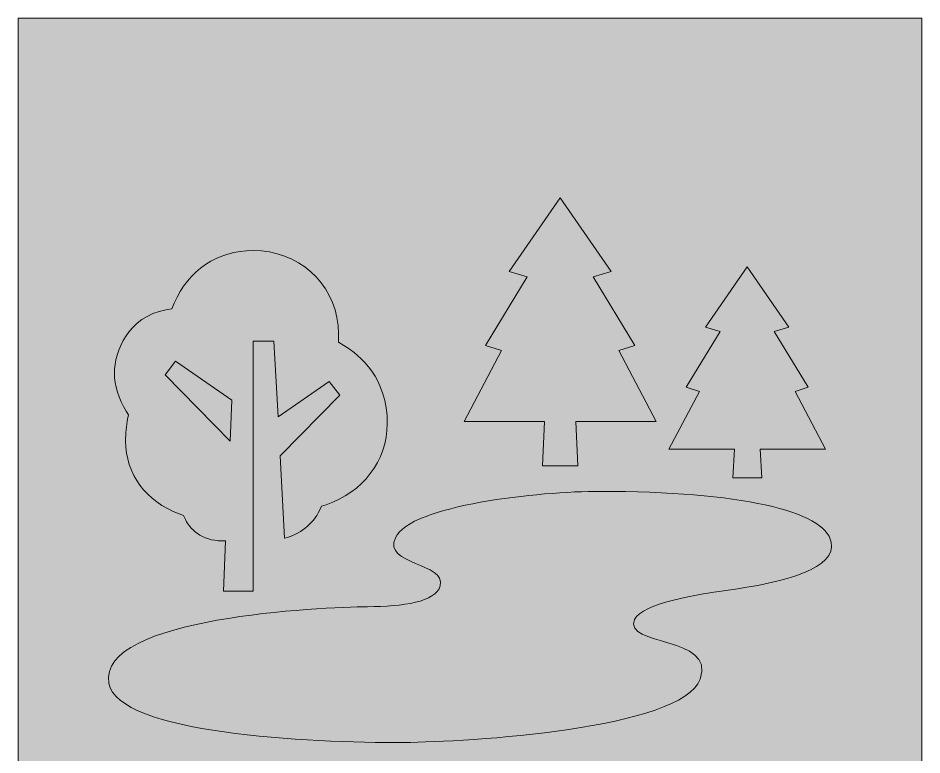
# Model space of a CAD drawing. Header units: millimetres. Extents: x -1334 to 1514, y -1037 to 10.
# Drawn here: x 1174.4 to 1274.4, y -243.5 to -162 of the extents above; entities that cross this region are included whole.
import ezdxf

# ---------------------------------------------------------------- set-up
doc = ezdxf.new("R2010")
doc.units = ezdxf.units.MM
doc.header["$MEASUREMENT"] = 0
doc.layers.add('bg', color=7, linetype='Continuous', lineweight=0)
doc.layers.add('icons', color=7, linetype='Continuous', lineweight=0)

# ---------------------------------------------------------------- blocks, each defined once
blk = doc.blocks.new('Block_230')
at = {"layer": 'icons'}
for points in [[(1236.126, -206.61), (1236.347, -211.529), (1232.419, -211.529), (1232.64, -206.61), (1223.763, -206.61), (1227.892, -198.764), (1226.11, -198.205), (1230.725, -190.634), (1228.726, -190.036), (1234.381, -181.881), (1240.04, -190.036), (1238.038, -190.634), (1242.655, -198.205), (1240.871, -198.764), (1244.999, -206.61)], [(1256.501, -209.69), (1256.683, -212.864), (1253.48, -212.864), (1253.661, -209.69), (1246.421, -209.69), (1249.787, -203.291), (1248.336, -202.834), (1252.098, -196.66), (1250.469, -196.174), (1255.083, -189.521), (1259.694, -196.174), (1258.065, -196.66), (1261.83, -202.834), (1260.376, -203.291), (1263.742, -209.69)]]:
    blk.add_lwpolyline(points, close=True, dxfattribs=at)
for points, knots in [([(1210.461, -198.21), (1210.461, -198.21), (1209.859, -197.847), (1209.859, -197.847), (1209.859, -197.847), (1209.867, -197.151), (1209.867, -197.151), (1209.87, -196.781), (1209.852, -196.4), (1209.812, -196.008), (1209.322, -191.198), (1205.365, -187.705), (1200.406, -187.705), (1196.467, -187.705), (1193.209, -189.885), (1191.686, -193.541), (1191.686, -193.541), (1191.428, -194.158), (1191.428, -194.158), (1191.428, -194.158), (1190.768, -194.274), (1190.768, -194.274), (1186.585, -195.01), (1185.069, -198.863), (1185.069, -201.272), (1185.069, -202.581), (1185.541, -204.119), (1186.364, -205.49), (1186.364, -205.49), (1186.607, -205.893), (1186.607, -205.893), (1186.607, -205.893), (1186.517, -206.35), (1186.517, -206.35), (1186.371, -207.097), (1186.299, -207.917), (1186.299, -208.791), (1186.299, -212.411), (1188.57, -215.488), (1192.223, -216.826), (1192.223, -216.826), (1192.698, -217), (1192.698, -217), (1192.698, -217), (1192.912, -217.457), (1192.912, -217.457), (1193.521, -218.77), (1195.11, -219.942), (1197.37, -219.819), (1197.37, -219.819), (1197.127, -225.38), (1197.127, -225.38), (1197.127, -225.38), (1200.432, -225.38), (1200.432, -225.38), (1200.432, -225.38), (1200.432, -197.717), (1200.432, -197.717), (1200.432, -197.717), (1202.71, -197.717), (1202.71, -197.717), (1202.71, -197.717), (1203.163, -206.114), (1203.163, -206.114), (1203.163, -206.114), (1208.84, -202.193), (1208.84, -202.193), (1208.84, -202.193), (1209.994, -203.698), (1209.994, -203.698), (1209.994, -203.698), (1203.395, -210.427), (1203.395, -210.427), (1203.395, -210.427), (1203.885, -219.536), (1203.885, -219.536), (1205.575, -219.101), (1207.015, -217.983), (1207.766, -216.445), (1207.766, -216.445), (1207.991, -215.977), (1207.991, -215.977), (1207.991, -215.977), (1208.485, -215.818), (1208.485, -215.818), (1212.511, -214.505), (1215.232, -210.913), (1215.257, -206.876), (1215.286, -201.859), (1212.264, -199.294), (1210.461, -198.21)], [0, 0, 0, 0, 1, 1, 1, 2, 2, 2, 3, 3, 3, 4, 4, 4, 5, 5, 5, 6, 6, 6, 7, 7, 7, 8, 8, 8, 9, 9, 9, 10, 10, 10, 11, 11, 11, 12, 12, 12, 13, 13, 13, 14, 14, 14, 15, 15, 15, 16, 16, 16, 17, 17, 17, 18, 18, 18, 19, 19, 19, 20, 20, 20, 21, 21, 21, 22, 22, 22, 23, 23, 23, 24, 24, 24, 25, 25, 25, 26, 26, 26, 27, 27, 27, 28, 28, 28, 29, 29, 29, 30, 30, 30, 30]), ([(1197.856, -208.791), (1197.856, -208.791), (1190.67, -201.464), (1190.67, -201.464), (1190.67, -201.464), (1191.824, -199.962), (1191.824, -199.962), (1191.824, -199.962), (1198.056, -204.264), (1198.056, -204.264), (1198.056, -204.264), (1197.856, -208.791), (1197.856, -208.791)], [0, 0, 0, 0, 1, 1, 1, 2, 2, 2, 3, 3, 3, 4, 4, 4, 4])]:
    blk.add_open_spline(points, degree=3, knots=knots, dxfattribs=at)
blk = doc.blocks.new('Block_229')
at = {"layer": 'icons'}
blk.add_blockref('Block_230', (0, 0), dxfattribs=at)
blk = doc.blocks.new('Block_228')
at = {"layer": 'icons'}
blk.add_open_spline([(1249.871, -235.102), (1247.875, -240.677), (1224.013, -242.056), (1217.142, -242.114), (1206.53, -242.201), (1185.45, -241.109), (1184.456, -235.573), (1183.137, -228.23), (1208.121, -227.154), (1213.064, -227.101), (1216.991, -227.059), (1220.621, -226.605), (1221.113, -224.79), (1221.803, -222.243), (1214.761, -222.511), (1216.15, -219.478), (1217.811, -215.852), (1232.075, -214.342), (1238.815, -214.342), (1254.157, -214.342), (1263.665, -216.479), (1264.363, -219.949), (1264.941, -222.824), (1259.587, -224.401), (1252.465, -225.339), (1250.078, -225.654), (1243.375, -226.698), (1242.609, -228.527), (1241.354, -231.522), (1251.611, -230.243), (1249.871, -235.102)], degree=3, knots=[0, 0, 0, 0, 1, 1, 1, 2, 2, 2, 3, 3, 3, 4, 4, 4, 5, 5, 5, 6, 6, 6, 7, 7, 7, 8, 8, 8, 9, 9, 9, 10, 10, 10, 10], dxfattribs=at)
blk.add_blockref('Block_229', (0, 0), dxfattribs=at)

msp = doc.modelspace()

# ---------------------------------------------------------------- hatches: boundary and pattern name
at = {"layer": 'bg', "true_color": 0x592d2c, "transparency": 33554687}
h = msp.add_hatch(color=29, dxfattribs=at)
h.dxf.hatch_style = 2
h.paths.add_polyline_path([(1274.405, -262), (1174.405, -262), (1174.405, -162), (1274.405, -162)])

# ---------------------------------------------------------------- linework, layer by layer
at = {"layer": 'bg'}
msp.add_lwpolyline([(1274.405, -262), (1174.405, -262), (1174.405, -162), (1274.405, -162)], close=True, dxfattribs=at)

# ---------------------------------------------------------------- block references
at = {"layer": 'icons'}
msp.add_blockref('Block_228', (0, 0), dxfattribs=at)

doc.saveas('drawing.dxf')
